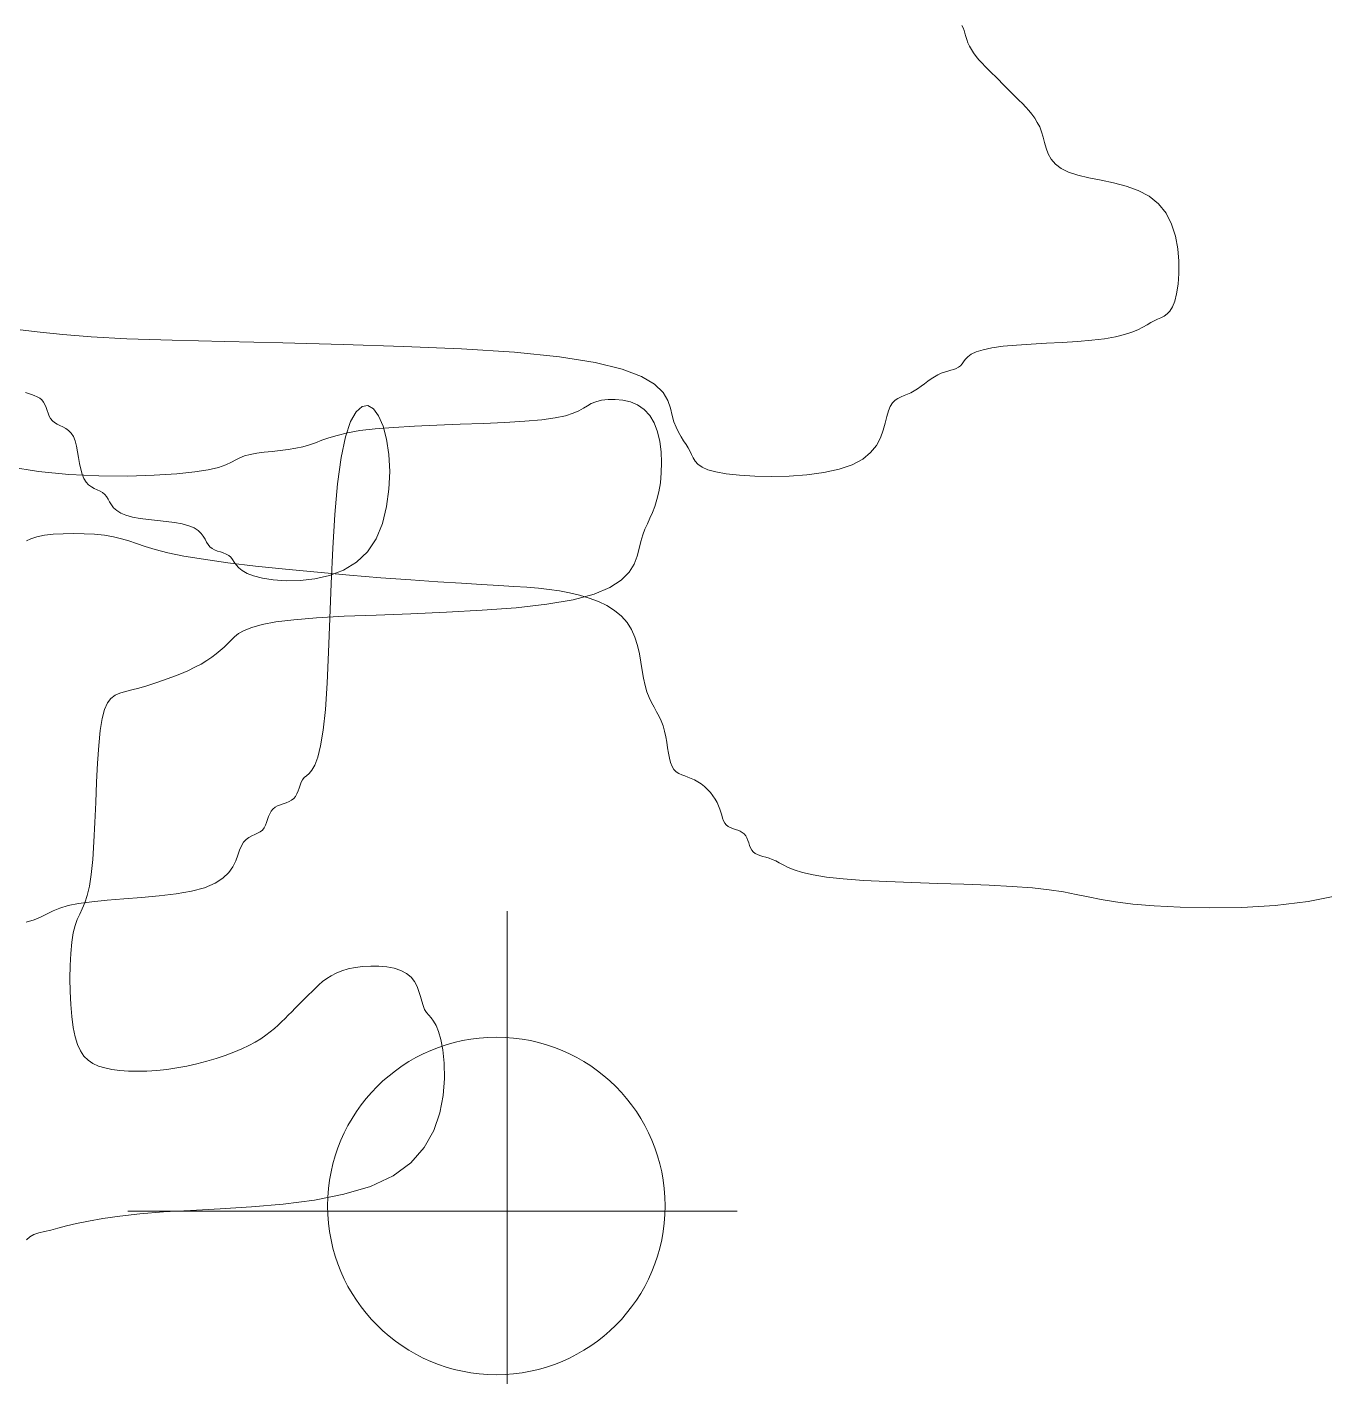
# Model space of a CAD drawing. Header units: millimetres. Extents: x 42 to 552, y 43 to 535.
# Drawn here: x 284.2137 to 284.2801, y 504.3434 to 504.4125 of the extents above; entities that cross this region are included whole.
import ezdxf

# ---------------------------------------------------------------- set-up
doc = ezdxf.new("R2010")
doc.units = ezdxf.units.MM
doc.header["$LTSCALE"] = 0.75
doc.header["$MEASUREMENT"] = 0
doc.layers.add('Gramado', color=9, linetype='Continuous', lineweight=0)

# ---------------------------------------------------------------- blocks, each defined once
blk = doc.blocks.new('arbusto7vista')
for p, q in [((-0.52304, 0.40329), (-0.52316, 0.40352)), ((-0.52294, 0.40303), (-0.52304, 0.40329)), ((-0.52285, 0.40274), (-0.52294, 0.40303)), ((-0.52276, 0.40242), (-0.52285, 0.40274)), ((-0.52266, 0.40209), (-0.52276, 0.40242)), ((-0.52254, 0.40175), (-0.52266, 0.40209)), ((-0.52239, 0.40141), (-0.52254, 0.40175)), ((-0.52219, 0.40106), (-0.52239, 0.40141)), ((-0.52196, 0.40072), (-0.52219, 0.40106)), ((-0.5217, 0.40037), (-0.52196, 0.40072)), ((-0.52141, 0.40002), (-0.5217, 0.40037)), ((-0.52109, 0.39968), (-0.52141, 0.40002)), ((-0.52076, 0.39933), (-0.52109, 0.39968)), ((-0.52042, 0.39899), (-0.52076, 0.39933)), ((-0.52008, 0.39864), (-0.52042, 0.39899)), ((-0.51973, 0.39829), (-0.52008, 0.39864)), ((-0.51939, 0.39795), (-0.51973, 0.39829)), ((-0.51904, 0.3976), (-0.51939, 0.39795)), ((-0.51869, 0.39726), (-0.51904, 0.3976)), ((-0.51835, 0.39691), (-0.51869, 0.39726)), ((-0.518, 0.39656), (-0.51835, 0.39691)), ((-0.51766, 0.39622), (-0.518, 0.39656)), ((-0.51731, 0.39587), (-0.51766, 0.39622)), ((-0.51696, 0.39552), (-0.51731, 0.39587)), ((-0.51662, 0.39517), (-0.51696, 0.39552)), ((-0.51629, 0.39481), (-0.51662, 0.39517)), ((-0.51598, 0.39443), (-0.51629, 0.39481)), ((-0.51569, 0.39403), (-0.51598, 0.39443)), ((-0.51543, 0.3936), (-0.51569, 0.39403)), ((-0.51519, 0.39314), (-0.51543, 0.3936)), ((-0.515, 0.39264), (-0.51519, 0.39314)), ((-0.51484, 0.3921), (-0.515, 0.39264)), ((-0.5147, 0.39154), (-0.51484, 0.3921)), ((-0.51453, 0.39096), (-0.5147, 0.39154)), ((-0.51431, 0.39039), (-0.51453, 0.39096)), ((-0.514, 0.38984), (-0.51431, 0.39039)), ((-0.51357, 0.38933), (-0.514, 0.38984)), ((-0.51299, 0.38888), (-0.51357, 0.38933)), ((-0.51223, 0.38849), (-0.51299, 0.38888)), ((-0.51127, 0.38818), (-0.51223, 0.38849)), ((-0.51014, 0.38792), (-0.51127, 0.38818)), ((-0.5089, 0.38767), (-0.51014, 0.38792)), ((-0.50761, 0.38739), (-0.5089, 0.38767)), ((-0.50632, 0.38705), (-0.50761, 0.38739)), ((-0.50509, 0.38661), (-0.50632, 0.38705)), ((-0.50396, 0.38602), (-0.50509, 0.38661)), ((-0.503, 0.38526), (-0.50396, 0.38602)), ((-0.50223, 0.3843), (-0.503, 0.38526)), ((-0.50167, 0.38317), (-0.50223, 0.3843)), ((-0.50128, 0.38193), (-0.50167, 0.38317)), ((-0.50103, 0.38065), (-0.50128, 0.38193)), ((-0.50092, 0.37936), (-0.50103, 0.38065)), ((-0.50092, 0.37812), (-0.50092, 0.37936)), ((-0.501, 0.377), (-0.50092, 0.37812)), ((-0.50115, 0.37603), (-0.501, 0.377)), ((-0.50157, 0.37469), (-0.50134, 0.37527)), ((-0.50134, 0.37527), (-0.50115, 0.37603)), ((-0.50346, 0.37326), (-0.50311, 0.37342)), ((-0.50311, 0.37342), (-0.50277, 0.37357)), ((-0.50277, 0.37357), (-0.50244, 0.37373)), ((-0.50244, 0.37373), (-0.50213, 0.37396)), ((-0.50213, 0.37396), (-0.50184, 0.37426)), ((-0.50184, 0.37426), (-0.50157, 0.37469)), ((-0.61969, 0.37234), (-0.61764, 0.37208)), ((-0.61764, 0.37208), (-0.61529, 0.37184)), ((-0.50651, 0.37184), (-0.50575, 0.37208)), ((-0.50575, 0.37208), (-0.50513, 0.37234)), ((-0.50513, 0.37234), (-0.50462, 0.3726)), ((-0.50462, 0.3726), (-0.50419, 0.37285)), ((-0.50419, 0.37285), (-0.50381, 0.37307)), ((-0.50381, 0.37307), (-0.50346, 0.37326)), ((-0.61529, 0.37184), (-0.61241, 0.37161)), ((-0.61241, 0.37161), (-0.60873, 0.37142)), ((-0.60873, 0.37142), (-0.6041, 0.37126)), ((-0.6041, 0.37126), (-0.59869, 0.37113)), ((-0.59869, 0.37113), (-0.59276, 0.371)), ((-0.59276, 0.371), (-0.58657, 0.37084)), ((-0.58657, 0.37084), (-0.58038, 0.37064)), ((-0.58038, 0.37064), (-0.57445, 0.37038)), ((-0.52008, 0.37049), (-0.51892, 0.37065)), ((-0.51892, 0.37065), (-0.51756, 0.37077)), ((-0.51756, 0.37077), (-0.51606, 0.37087)), ((-0.51606, 0.37087), (-0.51448, 0.37096)), ((-0.51448, 0.37096), (-0.51288, 0.37104)), ((-0.51288, 0.37104), (-0.51131, 0.37114)), ((-0.51131, 0.37114), (-0.50985, 0.37126)), ((-0.50985, 0.37126), (-0.50854, 0.37142)), ((-0.50854, 0.37142), (-0.50743, 0.37161)), ((-0.50743, 0.37161), (-0.50651, 0.37184)), ((-0.57445, 0.37038), (-0.56903, 0.37003)), ((-0.56903, 0.37003), (-0.5644, 0.36957)), ((-0.5644, 0.36957), (-0.56074, 0.36899)), ((-0.523, 0.36907), (-0.52282, 0.36931)), ((-0.52282, 0.36931), (-0.52256, 0.36957)), ((-0.52256, 0.36957), (-0.5222, 0.36983)), ((-0.5222, 0.36983), (-0.52169, 0.37008)), ((-0.52169, 0.37008), (-0.52099, 0.3703)), ((-0.52099, 0.3703), (-0.52008, 0.37049)), ((-0.56074, 0.36899), (-0.55799, 0.36831)), ((-0.55799, 0.36831), (-0.556, 0.36755)), ((-0.52562, 0.36773), (-0.52527, 0.36788)), ((-0.52527, 0.36788), (-0.52493, 0.368)), ((-0.52493, 0.368), (-0.52461, 0.3681)), ((-0.52461, 0.3681), (-0.52429, 0.36819)), ((-0.52429, 0.36819), (-0.524, 0.36828)), ((-0.524, 0.36828), (-0.52374, 0.36838)), ((-0.52374, 0.36838), (-0.52351, 0.3685)), ((-0.52351, 0.3685), (-0.52331, 0.36865)), ((-0.52331, 0.36865), (-0.52315, 0.36884)), ((-0.52315, 0.36884), (-0.523, 0.36907)), ((-0.556, 0.36755), (-0.55465, 0.36675)), ((-0.55465, 0.36675), (-0.55379, 0.36592)), ((-0.5277, 0.3663), (-0.52735, 0.36655)), ((-0.52735, 0.36655), (-0.527, 0.3668)), ((-0.527, 0.3668), (-0.52666, 0.36706)), ((-0.52666, 0.36706), (-0.52631, 0.36731)), ((-0.52631, 0.36731), (-0.52597, 0.36753)), ((-0.52597, 0.36753), (-0.52562, 0.36773)), ((-0.55379, 0.36592), (-0.5533, 0.3651)), ((-0.5533, 0.3651), (-0.55303, 0.3643)), ((-0.53027, 0.36484), (-0.53001, 0.36511)), ((-0.53001, 0.36511), (-0.52972, 0.3653)), ((-0.52972, 0.3653), (-0.5294, 0.36546)), ((-0.5294, 0.36546), (-0.52908, 0.36559)), ((-0.52908, 0.36559), (-0.52874, 0.36573)), ((-0.52874, 0.36573), (-0.52839, 0.36588)), ((-0.52839, 0.36588), (-0.52804, 0.36607)), ((-0.52804, 0.36607), (-0.5277, 0.3663)), ((-0.11643, 0.36511), (-0.11701, 0.36496)), ((-0.11575, 0.3652), (-0.11643, 0.36511)), ((-0.11501, 0.36521), (-0.11575, 0.3652)), ((-0.11424, 0.36513), (-0.11501, 0.36521)), ((-0.11346, 0.36494), (-0.11424, 0.36513)), ((-0.55303, 0.3643), (-0.55286, 0.36357)), ((-0.53086, 0.36346), (-0.5307, 0.36404)), ((-0.5307, 0.36404), (-0.5305, 0.36449)), ((-0.5305, 0.36449), (-0.53027, 0.36484)), ((-0.11933, 0.36378), (-0.12012, 0.36353)), ((-0.11874, 0.36404), (-0.11933, 0.36378)), ((-0.11827, 0.36429), (-0.11874, 0.36404)), ((-0.11787, 0.36454), (-0.11827, 0.36429)), ((-0.11747, 0.36477), (-0.11787, 0.36454)), ((-0.11701, 0.36496), (-0.11747, 0.36477)), ((-0.11272, 0.36463), (-0.11346, 0.36494)), ((-0.11205, 0.36418), (-0.11272, 0.36463)), ((-0.11147, 0.36357), (-0.11205, 0.36418)), ((-0.55286, 0.36357), (-0.55267, 0.36292)), ((-0.55267, 0.36292), (-0.55244, 0.36235)), ((-0.55244, 0.36235), (-0.5522, 0.36184)), ((-0.53122, 0.36204), (-0.53102, 0.36278)), ((-0.53102, 0.36278), (-0.53086, 0.36346)), ((-0.13774, 0.36234), (-0.13963, 0.36219)), ((-0.1356, 0.36246), (-0.13774, 0.36234)), ((-0.13329, 0.36256), (-0.1356, 0.36246)), ((-0.13092, 0.36265), (-0.13329, 0.36256)), ((-0.12856, 0.36274), (-0.13092, 0.36265)), ((-0.12632, 0.36284), (-0.12856, 0.36274)), ((-0.12428, 0.36296), (-0.12632, 0.36284)), ((-0.12255, 0.36311), (-0.12428, 0.36296)), ((-0.12117, 0.36331), (-0.12255, 0.36311)), ((-0.12012, 0.36353), (-0.12117, 0.36331)), ((-0.11101, 0.3628), (-0.11147, 0.36357)), ((-0.11067, 0.36189), (-0.11101, 0.3628)), ((-0.5522, 0.36184), (-0.55194, 0.36138)), ((-0.55194, 0.36138), (-0.55168, 0.36097)), ((-0.55168, 0.36097), (-0.55143, 0.36059)), ((-0.53193, 0.36049), (-0.53151, 0.36127)), ((-0.53151, 0.36127), (-0.53122, 0.36204)), ((-0.14509, 0.36101), (-0.14573, 0.36076)), ((-0.14436, 0.36127), (-0.14509, 0.36101)), ((-0.14351, 0.36152), (-0.14436, 0.36127)), ((-0.14247, 0.36177), (-0.14351, 0.36152)), ((-0.1412, 0.362), (-0.14247, 0.36177)), ((-0.13963, 0.36219), (-0.1412, 0.362)), ((-0.11044, 0.36089), (-0.11067, 0.36189)), ((-0.55143, 0.36059), (-0.55121, 0.36023)), ((-0.55121, 0.36023), (-0.55101, 0.35988)), ((-0.55101, 0.35988), (-0.55086, 0.35954)), ((-0.53332, 0.35908), (-0.53252, 0.35975)), ((-0.53252, 0.35975), (-0.53193, 0.36049)), ((-0.15244, 0.35957), (-0.15302, 0.35942)), ((-0.15176, 0.3597), (-0.15244, 0.35957)), ((-0.151, 0.35979), (-0.15176, 0.3597)), ((-0.15019, 0.35988), (-0.151, 0.35979)), ((-0.14936, 0.35997), (-0.15019, 0.35988)), ((-0.14854, 0.36007), (-0.14936, 0.35997)), ((-0.14775, 0.36019), (-0.14854, 0.36007)), ((-0.14702, 0.36034), (-0.14775, 0.36019)), ((-0.14636, 0.36054), (-0.14702, 0.36034)), ((-0.14573, 0.36076), (-0.14636, 0.36054)), ((-0.11031, 0.35983), (-0.11044, 0.36089)), ((-0.11027, 0.35874), (-0.11031, 0.35983)), ((-0.55086, 0.35954), (-0.5507, 0.3592)), ((-0.5507, 0.3592), (-0.55049, 0.35887)), ((-0.55049, 0.35887), (-0.55021, 0.35856)), ((-0.55021, 0.35856), (-0.54979, 0.35827)), ((-0.54979, 0.35827), (-0.5492, 0.358)), ((-0.53574, 0.35804), (-0.53439, 0.3585)), ((-0.53439, 0.3585), (-0.53332, 0.35908)), ((-0.17412, 0.35781), (-0.17709, 0.35829)), ((-0.15568, 0.35824), (-0.15672, 0.35799)), ((-0.15492, 0.3585), (-0.15568, 0.35824)), ((-0.15436, 0.35876), (-0.15492, 0.3585)), ((-0.15391, 0.359), (-0.15436, 0.35876)), ((-0.15349, 0.35923), (-0.15391, 0.359)), ((-0.15302, 0.35942), (-0.15349, 0.35923)), ((-0.1103, 0.35767), (-0.11027, 0.35874)), ((-0.5492, 0.358), (-0.54839, 0.35777)), ((-0.54839, 0.35777), (-0.54732, 0.35758)), ((-0.54732, 0.35758), (-0.54597, 0.35743)), ((-0.54597, 0.35743), (-0.54439, 0.35733)), ((-0.54439, 0.35733), (-0.54266, 0.3573)), ((-0.54266, 0.3573), (-0.54086, 0.35735)), ((-0.54086, 0.35735), (-0.53905, 0.35748)), ((-0.53905, 0.35748), (-0.53732, 0.35771)), ((-0.53732, 0.35771), (-0.53574, 0.35804)), ((-0.17103, 0.35752), (-0.17412, 0.35781)), ((-0.16793, 0.35737), (-0.17103, 0.35752)), ((-0.16497, 0.35735), (-0.16793, 0.35737)), ((-0.16226, 0.35743), (-0.16497, 0.35735)), ((-0.15995, 0.35758), (-0.16226, 0.35743)), ((-0.15811, 0.35777), (-0.15995, 0.35758)), ((-0.15672, 0.35799), (-0.15811, 0.35777)), ((-0.11039, 0.35665), (-0.1103, 0.35767)), ((-0.11074, 0.35493), (-0.11054, 0.35573)), ((-0.11054, 0.35573), (-0.11039, 0.35665)), ((-0.11121, 0.3536), (-0.11096, 0.35422)), ((-0.11096, 0.35422), (-0.11074, 0.35493)), ((-0.11172, 0.35246), (-0.11147, 0.35302)), ((-0.11147, 0.35302), (-0.11121, 0.3536)), ((-0.61719, 0.35127), (-0.61796, 0.35112)), ((-0.61628, 0.35138), (-0.61719, 0.35127)), ((-0.61528, 0.35144), (-0.61628, 0.35138)), ((-0.61421, 0.35146), (-0.61528, 0.35144)), ((-0.61312, 0.35144), (-0.61421, 0.35146)), ((-0.61205, 0.35138), (-0.61312, 0.35144)), ((-0.61104, 0.35127), (-0.61205, 0.35138)), ((-0.61011, 0.35112), (-0.61104, 0.35127)), ((-0.11239, 0.35065), (-0.1122, 0.35131)), ((-0.1122, 0.35131), (-0.11197, 0.3519)), ((-0.11197, 0.3519), (-0.11172, 0.35246)), ((-0.61857, 0.35092), (-0.61904, 0.35069)), ((-0.61796, 0.35112), (-0.61857, 0.35092)), ((-0.6093, 0.35092), (-0.61011, 0.35112)), ((-0.60854, 0.35069), (-0.6093, 0.35092)), ((-0.60776, 0.35043), (-0.60854, 0.35069)), ((-0.60688, 0.35014), (-0.60776, 0.35043)), ((-0.60583, 0.34982), (-0.60688, 0.35014)), ((-0.11276, 0.34913), (-0.11255, 0.34992)), ((-0.11255, 0.34992), (-0.11239, 0.35065)), ((-0.60453, 0.34949), (-0.60583, 0.34982)), ((-0.6029, 0.34915), (-0.60453, 0.34949)), ((-0.60088, 0.34881), (-0.6029, 0.34915)), ((-0.59841, 0.34846), (-0.60088, 0.34881)), ((-0.11308, 0.34831), (-0.11276, 0.34913)), ((-0.59557, 0.34812), (-0.59841, 0.34846)), ((-0.59247, 0.3478), (-0.59557, 0.34812)), ((-0.58922, 0.34748), (-0.59247, 0.3478)), ((-0.58593, 0.34719), (-0.58922, 0.34748)), ((-0.5827, 0.34693), (-0.58593, 0.34719)), ((-0.1144, 0.34668), (-0.1136, 0.34748)), ((-0.1136, 0.34748), (-0.11308, 0.34831)), ((-0.57964, 0.3467), (-0.5827, 0.34693)), ((-0.57687, 0.3465), (-0.57964, 0.3467)), ((-0.57446, 0.34635), (-0.57687, 0.3465)), ((-0.57239, 0.34623), (-0.57446, 0.34635)), ((-0.57061, 0.34613), (-0.57239, 0.34623)), ((-0.56908, 0.34604), (-0.57061, 0.34613)), ((-0.56774, 0.34595), (-0.56908, 0.34604)), ((-0.56655, 0.34585), (-0.56774, 0.34595)), ((-0.56545, 0.34573), (-0.56655, 0.34585)), ((-0.5644, 0.34558), (-0.56545, 0.34573)), ((-0.11718, 0.34524), (-0.11557, 0.34592)), ((-0.11557, 0.34592), (-0.1144, 0.34668)), ((-0.56337, 0.34538), (-0.5644, 0.34558)), ((-0.56235, 0.34514), (-0.56337, 0.34538)), ((-0.56136, 0.34484), (-0.56235, 0.34514)), ((-0.56042, 0.34448), (-0.56136, 0.34484)), ((-0.55955, 0.34406), (-0.56042, 0.34448)), ((-0.12202, 0.3442), (-0.11932, 0.34466)), ((-0.11932, 0.34466), (-0.11718, 0.34524)), ((-0.55875, 0.34357), (-0.55955, 0.34406)), ((-0.55806, 0.343), (-0.55875, 0.34357)), ((-0.55748, 0.34235), (-0.55806, 0.343)), ((-0.14563, 0.34281), (-0.14278, 0.34297)), ((-0.14278, 0.34297), (-0.13951, 0.3431)), ((-0.13951, 0.3431), (-0.13597, 0.34323)), ((-0.13597, 0.34323), (-0.1323, 0.34339)), ((-0.1323, 0.34339), (-0.12866, 0.34359)), ((-0.12866, 0.34359), (-0.12518, 0.34385)), ((-0.12518, 0.34385), (-0.12202, 0.3442)), ((-0.55702, 0.34162), (-0.55748, 0.34235)), ((-0.55667, 0.34082), (-0.55702, 0.34162)), ((-0.15305, 0.34152), (-0.15227, 0.34183)), ((-0.15227, 0.34183), (-0.15121, 0.34212)), ((-0.15121, 0.34212), (-0.1498, 0.34239)), ((-0.1498, 0.34239), (-0.14796, 0.34262)), ((-0.14796, 0.34262), (-0.14563, 0.34281)), ((-0.55641, 0.33998), (-0.55667, 0.34082)), ((-0.15475, 0.34016), (-0.15441, 0.3405)), ((-0.15441, 0.3405), (-0.15405, 0.34085)), ((-0.15405, 0.34085), (-0.15362, 0.34119)), ((-0.15362, 0.34119), (-0.15305, 0.34152)), ((-0.55621, 0.33912), (-0.55641, 0.33998)), ((-0.55605, 0.33826), (-0.55621, 0.33912)), ((-0.15636, 0.33877), (-0.15591, 0.33912)), ((-0.15591, 0.33912), (-0.15549, 0.33947)), ((-0.15549, 0.33947), (-0.15511, 0.33981)), ((-0.15511, 0.33981), (-0.15475, 0.34016)), ((-0.55592, 0.33742), (-0.55605, 0.33826)), ((-0.15883, 0.33739), (-0.1581, 0.33774)), ((-0.1581, 0.33774), (-0.15745, 0.33808)), ((-0.15745, 0.33808), (-0.15687, 0.33843)), ((-0.15687, 0.33843), (-0.15636, 0.33877)), ((-0.55579, 0.33662), (-0.55592, 0.33742)), ((-0.55563, 0.33589), (-0.55579, 0.33662)), ((-0.16303, 0.33585), (-0.16219, 0.33612)), ((-0.16219, 0.33612), (-0.16133, 0.33641)), ((-0.16133, 0.33641), (-0.16047, 0.33672)), ((-0.16047, 0.33672), (-0.15963, 0.33705)), ((-0.15963, 0.33705), (-0.15883, 0.33739)), ((-0.55544, 0.33524), (-0.55563, 0.33589)), ((-0.55521, 0.33466), (-0.55544, 0.33524)), ((-0.55497, 0.33413), (-0.55521, 0.33466)), ((-0.1667, 0.33456), (-0.16628, 0.33489)), ((-0.16628, 0.33489), (-0.16578, 0.3351)), ((-0.16578, 0.3351), (-0.16521, 0.33527)), ((-0.16521, 0.33527), (-0.16456, 0.33543)), ((-0.16456, 0.33543), (-0.16383, 0.33562)), ((-0.16383, 0.33562), (-0.16303, 0.33585)), ((-0.55471, 0.33364), (-0.55497, 0.33413)), ((-0.55445, 0.33317), (-0.55471, 0.33364)), ((-0.1676, 0.3325), (-0.16735, 0.33342)), ((-0.16735, 0.33342), (-0.16706, 0.33409)), ((-0.16706, 0.33409), (-0.1667, 0.33456)), ((-0.5542, 0.33271), (-0.55445, 0.33317)), ((-0.55398, 0.33224), (-0.5542, 0.33271)), ((-0.55378, 0.33174), (-0.55398, 0.33224)), ((-0.16779, 0.33128), (-0.1676, 0.3325)), ((-0.55363, 0.3312), (-0.55378, 0.33174)), ((-0.55351, 0.33063), (-0.55363, 0.3312)), ((-0.55341, 0.33006), (-0.55351, 0.33063)), ((-0.16795, 0.32973), (-0.16779, 0.33128)), ((-0.55332, 0.32949), (-0.55341, 0.33006)), ((-0.55323, 0.32894), (-0.55332, 0.32949)), ((-0.16807, 0.32793), (-0.16795, 0.32973)), ((-0.55313, 0.32843), (-0.55323, 0.32894)), ((-0.55301, 0.32797), (-0.55313, 0.32843)), ((-0.55286, 0.32759), (-0.55301, 0.32797)), ((-0.16817, 0.32596), (-0.16807, 0.32793)), ((-0.55267, 0.32728), (-0.55286, 0.32759)), ((-0.55244, 0.32704), (-0.55267, 0.32728)), ((-0.55217, 0.32686), (-0.55244, 0.32704)), ((-0.55188, 0.32672), (-0.55217, 0.32686)), ((-0.55157, 0.3266), (-0.55188, 0.32672)), ((-0.55124, 0.32648), (-0.55157, 0.3266)), ((-0.5509, 0.32636), (-0.55124, 0.32648)), ((-0.55055, 0.3262), (-0.5509, 0.32636)), ((-0.55021, 0.32601), (-0.55055, 0.3262)), ((-0.54987, 0.32578), (-0.55021, 0.32601)), ((-0.54954, 0.32551), (-0.54987, 0.32578)), ((-0.54922, 0.32522), (-0.54954, 0.32551)), ((-0.54893, 0.32491), (-0.54922, 0.32522)), ((-0.16826, 0.32389), (-0.16817, 0.32596)), ((-0.54867, 0.32458), (-0.54893, 0.32491)), ((-0.54844, 0.32424), (-0.54867, 0.32458)), ((-0.54824, 0.32389), (-0.54844, 0.32424)), ((-0.54809, 0.32355), (-0.54824, 0.32389)), ((-0.16834, 0.32183), (-0.16826, 0.32389)), ((-0.54797, 0.32321), (-0.54809, 0.32355)), ((-0.54787, 0.32288), (-0.54797, 0.32321)), ((-0.54778, 0.32257), (-0.54787, 0.32288)), ((-0.54769, 0.32228), (-0.54778, 0.32257)), ((-0.54759, 0.32201), (-0.54769, 0.32228)), ((-0.54747, 0.32178), (-0.54759, 0.32201)), ((-0.54732, 0.32159), (-0.54747, 0.32178)), ((-0.54713, 0.32143), (-0.54732, 0.32159)), ((-0.5469, 0.32131), (-0.54713, 0.32143)), ((-0.54665, 0.32121), (-0.5469, 0.32131)), ((-0.5464, 0.32113), (-0.54665, 0.32121)), ((-0.54614, 0.32104), (-0.5464, 0.32113)), ((-0.54589, 0.32094), (-0.54614, 0.32104)), ((-0.54567, 0.32082), (-0.54589, 0.32094)), ((-0.16844, 0.31986), (-0.16834, 0.32183)), ((-0.54547, 0.32066), (-0.54567, 0.32082)), ((-0.54532, 0.32047), (-0.54547, 0.32066)), ((-0.5452, 0.32025), (-0.54532, 0.32047)), ((-0.5451, 0.32), (-0.5452, 0.32025)), ((-0.54501, 0.31974), (-0.5451, 0.32)), ((-0.54492, 0.31948), (-0.54501, 0.31974)), ((-0.54482, 0.31924), (-0.54492, 0.31948)), ((-0.16856, 0.31805), (-0.16844, 0.31986)), ((-0.5447, 0.31901), (-0.54482, 0.31924)), ((-0.54455, 0.31882), (-0.5447, 0.31901)), ((-0.54436, 0.31867), (-0.54455, 0.31882)), ((-0.54412, 0.31854), (-0.54436, 0.31867)), ((-0.54386, 0.31845), (-0.54412, 0.31854)), ((-0.54357, 0.31836), (-0.54386, 0.31845)), ((-0.54326, 0.31827), (-0.54357, 0.31836)), ((-0.54293, 0.31817), (-0.54326, 0.31827)), ((-0.54259, 0.31805), (-0.54293, 0.31817)), ((-0.54224, 0.3179), (-0.54259, 0.31805)), ((-0.54189, 0.3177), (-0.54224, 0.3179)), ((-0.54148, 0.31748), (-0.54189, 0.3177)), ((-0.54098, 0.31723), (-0.54148, 0.31748)), ((-0.54034, 0.31697), (-0.54098, 0.31723)), ((-0.5395, 0.31672), (-0.54034, 0.31697)), ((-0.53841, 0.31647), (-0.5395, 0.31672)), ((-0.16872, 0.31651), (-0.16856, 0.31805)), ((-0.53703, 0.31624), (-0.53841, 0.31647)), ((-0.53532, 0.31605), (-0.53703, 0.31624)), ((-0.53323, 0.3159), (-0.53532, 0.31605)), ((-0.53086, 0.31578), (-0.53323, 0.3159)), ((-0.52829, 0.31568), (-0.53086, 0.31578)), ((-0.52562, 0.31559), (-0.52829, 0.31568)), ((-0.52295, 0.3155), (-0.52562, 0.31559)), ((-0.52038, 0.3154), (-0.52295, 0.3155)), ((-0.51801, 0.31528), (-0.52038, 0.3154)), ((-0.16891, 0.31529), (-0.16872, 0.31651)), ((-0.51592, 0.31513), (-0.51801, 0.31528)), ((-0.5142, 0.31493), (-0.51592, 0.31513)), ((-0.51274, 0.31471), (-0.5142, 0.31493)), ((-0.51145, 0.31446), (-0.51274, 0.31471)), ((-0.51021, 0.3142), (-0.51145, 0.31446)), ((-0.5089, 0.31395), (-0.51021, 0.3142)), ((-0.50742, 0.3137), (-0.5089, 0.31395)), ((-0.48443, 0.31438), (-0.48766, 0.31375)), ((-0.16938, 0.3136), (-0.16914, 0.31434)), ((-0.16914, 0.31434), (-0.16891, 0.31529)), ((-0.56978, 0.25088), (-0.56978, 0.31276)), ((-0.50564, 0.31347), (-0.50742, 0.3137)), ((-0.50346, 0.31328), (-0.50564, 0.31347)), ((-0.5008, 0.31314), (-0.50346, 0.31328)), ((-0.49775, 0.31307), (-0.5008, 0.31314)), ((-0.49446, 0.31313), (-0.49775, 0.31307)), ((-0.49105, 0.31334), (-0.49446, 0.31313)), ((-0.48766, 0.31375), (-0.49105, 0.31334)), ((-0.1699, 0.31245), (-0.16964, 0.31299)), ((-0.16964, 0.31299), (-0.16938, 0.3136)), ((-0.17056, 0.31051), (-0.17037, 0.31128)), ((-0.17037, 0.31128), (-0.17015, 0.3119)), ((-0.17015, 0.3119), (-0.1699, 0.31245)), ((-0.17072, 0.30955), (-0.17056, 0.31051)), ((-0.17089, 0.30716), (-0.17082, 0.30842)), ((-0.17082, 0.30842), (-0.17072, 0.30955)), ((-0.17091, 0.30584), (-0.17089, 0.30716)), ((-0.14088, 0.30707), (-0.14167, 0.30697)), ((-0.14006, 0.30712), (-0.14088, 0.30707)), ((-0.13923, 0.30711), (-0.14006, 0.30712)), ((-0.13842, 0.30703), (-0.13923, 0.30711)), ((-0.13766, 0.30689), (-0.13842, 0.30703)), ((-0.17089, 0.3045), (-0.17091, 0.30584)), ((-0.14459, 0.30584), (-0.14501, 0.30553)), ((-0.14414, 0.30613), (-0.14459, 0.30584)), ((-0.14363, 0.3064), (-0.14414, 0.30613)), ((-0.14305, 0.30663), (-0.14363, 0.3064)), ((-0.1424, 0.30682), (-0.14305, 0.30663)), ((-0.14167, 0.30697), (-0.1424, 0.30682)), ((-0.13698, 0.30666), (-0.13766, 0.30689)), ((-0.1364, 0.30636), (-0.13698, 0.30666)), ((-0.13594, 0.30598), (-0.1364, 0.30636)), ((-0.13559, 0.30552), (-0.13594, 0.30598)), ((-0.17082, 0.30318), (-0.17089, 0.3045)), ((-0.14609, 0.30452), (-0.14644, 0.30417)), ((-0.14575, 0.30486), (-0.14609, 0.30452)), ((-0.14539, 0.3052), (-0.14575, 0.30486)), ((-0.14501, 0.30553), (-0.14539, 0.3052)), ((-0.13533, 0.30503), (-0.13559, 0.30552)), ((-0.13513, 0.30452), (-0.13533, 0.30503)), ((-0.13497, 0.304), (-0.13513, 0.30452)), ((-0.17072, 0.30194), (-0.17082, 0.30318)), ((-0.14748, 0.30313), (-0.14783, 0.30279)), ((-0.14713, 0.30348), (-0.14748, 0.30313)), ((-0.14679, 0.30382), (-0.14713, 0.30348)), ((-0.14644, 0.30417), (-0.14679, 0.30382)), ((-0.13484, 0.30351), (-0.13497, 0.304)), ((-0.13471, 0.30306), (-0.13484, 0.30351)), ((-0.13455, 0.30267), (-0.13471, 0.30306)), ((-0.17056, 0.30082), (-0.17072, 0.30194)), ((-0.14886, 0.30175), (-0.14921, 0.3014)), ((-0.14852, 0.30209), (-0.14886, 0.30175)), ((-0.14817, 0.30244), (-0.14852, 0.30209)), ((-0.14783, 0.30279), (-0.14817, 0.30244)), ((-0.13436, 0.30236), (-0.13455, 0.30267)), ((-0.13413, 0.30209), (-0.13436, 0.30236)), ((-0.13389, 0.3018), (-0.13413, 0.30209)), ((-0.13363, 0.30146), (-0.13389, 0.3018)), ((-0.17037, 0.29987), (-0.17056, 0.30082)), ((-0.15037, 0.30036), (-0.15082, 0.30002)), ((-0.14995, 0.30071), (-0.15037, 0.30036)), ((-0.14957, 0.30105), (-0.14995, 0.30071)), ((-0.14921, 0.3014), (-0.14957, 0.30105)), ((-0.13337, 0.30101), (-0.13363, 0.30146)), ((-0.13312, 0.3004), (-0.13337, 0.30101)), ((-0.1329, 0.29959), (-0.13312, 0.3004)), ((-0.17012, 0.29907), (-0.17037, 0.29987)), ((-0.16983, 0.29842), (-0.17012, 0.29907)), ((-0.15256, 0.29898), (-0.15329, 0.29863)), ((-0.15191, 0.29932), (-0.15256, 0.29898)), ((-0.15133, 0.29967), (-0.15191, 0.29932)), ((-0.15082, 0.30002), (-0.15133, 0.29967)), ((-0.1327, 0.29852), (-0.1329, 0.29959)), ((-0.16947, 0.29788), (-0.16983, 0.29842)), ((-0.16905, 0.29746), (-0.16947, 0.29788)), ((-0.16855, 0.29713), (-0.16905, 0.29746)), ((-0.15688, 0.29736), (-0.15788, 0.2971)), ((-0.15591, 0.29765), (-0.15688, 0.29736)), ((-0.15498, 0.29796), (-0.15591, 0.29765)), ((-0.1541, 0.29829), (-0.15498, 0.29796)), ((-0.15329, 0.29863), (-0.1541, 0.29829)), ((-0.13256, 0.29717), (-0.1327, 0.29852)), ((-0.16798, 0.29687), (-0.16855, 0.29713)), ((-0.16733, 0.29667), (-0.16798, 0.29687)), ((-0.1666, 0.29652), (-0.16733, 0.29667)), ((-0.16579, 0.29641), (-0.1666, 0.29652)), ((-0.16491, 0.29635), (-0.16579, 0.29641)), ((-0.16399, 0.29633), (-0.16491, 0.29635)), ((-0.16301, 0.29635), (-0.16399, 0.29633)), ((-0.16201, 0.29641), (-0.16301, 0.29635)), ((-0.16098, 0.29652), (-0.16201, 0.29641)), ((-0.15995, 0.29667), (-0.16098, 0.29652)), ((-0.15891, 0.29687), (-0.15995, 0.29667)), ((-0.15788, 0.2971), (-0.15891, 0.29687)), ((-0.13252, 0.29559), (-0.13256, 0.29717)), ((-0.13265, 0.29386), (-0.13252, 0.29559)), ((-0.13299, 0.29206), (-0.13265, 0.29386)), ((-0.13362, 0.29025), (-0.13299, 0.29206)), ((-0.13459, 0.28853), (-0.13362, 0.29025)), ((-0.13596, 0.28695), (-0.13459, 0.28853)), ((-0.13778, 0.2856), (-0.13596, 0.28695)), ((-0.1401, 0.28453), (-0.13778, 0.2856)), ((-0.14584, 0.28313), (-0.14283, 0.28372)), ((-0.14283, 0.28372), (-0.1401, 0.28453)), ((-0.15856, 0.28207), (-0.15551, 0.28222)), ((-0.15551, 0.28222), (-0.1523, 0.28243)), ((-0.1523, 0.28243), (-0.14904, 0.28271)), ((-0.14904, 0.28271), (-0.14584, 0.28313)), ((-0.5462, 0.28199), (-0.60864, 0.28199)), ((-0.17126, 0.28048), (-0.17024, 0.28073)), ((-0.17024, 0.28073), (-0.16901, 0.28098)), ((-0.16901, 0.28098), (-0.16754, 0.28124)), ((-0.16754, 0.28124), (-0.1658, 0.28149)), ((-0.1658, 0.28149), (-0.16374, 0.28171)), ((-0.16374, 0.28171), (-0.16133, 0.28191)), ((-0.16133, 0.28191), (-0.15856, 0.28207)), ((-0.17537, 0.27906), (-0.17501, 0.27937)), ((-0.17501, 0.27937), (-0.17459, 0.27959)), ((-0.17459, 0.27959), (-0.17409, 0.27976)), ((-0.17409, 0.27976), (-0.17352, 0.2799)), ((-0.17352, 0.2799), (-0.17287, 0.28006)), ((-0.17287, 0.28006), (-0.17213, 0.28025)), ((-0.17213, 0.28025), (-0.17126, 0.28048))]:
    blk.add_line(p, q)
blk.add_circle((-0.57087, 0.28253), 0.0173)
blk = doc.blocks.new('arbusto8vista')
for p, q in [((-0.4851, -0.06461), (-0.48482, -0.06473)), ((-0.48482, -0.06473), (-0.48451, -0.06483)), ((-0.48451, -0.06483), (-0.48421, -0.06493)), ((-0.48421, -0.06493), (-0.48393, -0.06505)), ((-0.48393, -0.06505), (-0.48366, -0.06519)), ((-0.48366, -0.06519), (-0.48344, -0.06537)), ((-0.48344, -0.06537), (-0.48326, -0.06559)), ((-0.48326, -0.06559), (-0.48312, -0.06585)), ((-0.48312, -0.06585), (-0.483, -0.06614)), ((-0.483, -0.06614), (-0.4829, -0.06644)), ((-0.45062, -0.06604), (-0.45122, -0.06658)), ((-0.45002, -0.06596), (-0.45062, -0.06604)), ((-0.44944, -0.06629), (-0.45002, -0.06596)), ((-0.44892, -0.067), (-0.44944, -0.06629)), ((-0.4829, -0.06644), (-0.4828, -0.06674)), ((-0.4828, -0.06674), (-0.48268, -0.06703)), ((-0.48268, -0.06703), (-0.48254, -0.06729)), ((-0.48254, -0.06729), (-0.48236, -0.06752)), ((-0.48236, -0.06752), (-0.48214, -0.0677)), ((-0.48214, -0.0677), (-0.48187, -0.06785)), ((-0.45179, -0.0676), (-0.45232, -0.06916)), ((-0.45122, -0.06658), (-0.45179, -0.0676)), ((-0.44847, -0.06806), (-0.44892, -0.067)), ((-0.48187, -0.06785), (-0.48159, -0.06798)), ((-0.48159, -0.06798), (-0.48129, -0.06812)), ((-0.48129, -0.06812), (-0.48099, -0.06829)), ((-0.48099, -0.06829), (-0.4807, -0.0685)), ((-0.4807, -0.0685), (-0.48044, -0.06878)), ((-0.48044, -0.06878), (-0.48021, -0.06913)), ((-0.48021, -0.06913), (-0.48003, -0.06958)), ((-0.44812, -0.0694), (-0.44847, -0.06806)), ((-0.48003, -0.06958), (-0.47989, -0.07011)), ((-0.47989, -0.07011), (-0.47978, -0.07068)), ((-0.45232, -0.06916), (-0.45277, -0.07128)), ((-0.44789, -0.07098), (-0.44812, -0.0694)), ((-0.47978, -0.07068), (-0.47967, -0.07128)), ((-0.47967, -0.07128), (-0.47957, -0.07188)), ((-0.47957, -0.07188), (-0.47945, -0.07246)), ((-0.45277, -0.07128), (-0.45313, -0.07398)), ((-0.44779, -0.07271), (-0.44789, -0.07098)), ((-0.47945, -0.07246), (-0.47931, -0.07298)), ((-0.47931, -0.07298), (-0.47913, -0.07343)), ((-0.44786, -0.07451), (-0.44779, -0.07271)), ((-0.47913, -0.07343), (-0.47891, -0.07379)), ((-0.47891, -0.07379), (-0.47865, -0.07406)), ((-0.47865, -0.07406), (-0.47836, -0.07427)), ((-0.47836, -0.07427), (-0.47806, -0.07444)), ((-0.47806, -0.07444), (-0.47776, -0.07458)), ((-0.47776, -0.07458), (-0.47747, -0.07472)), ((-0.45313, -0.07398), (-0.4534, -0.07713)), ((-0.4481, -0.07631), (-0.44786, -0.07451)), ((-0.47747, -0.07472), (-0.47721, -0.07487)), ((-0.47721, -0.07487), (-0.47698, -0.07505)), ((-0.47698, -0.07505), (-0.4768, -0.07527)), ((-0.4768, -0.07527), (-0.47665, -0.07553)), ((-0.47665, -0.07553), (-0.47649, -0.07582)), ((-0.47649, -0.07582), (-0.47631, -0.07612)), ((-0.47631, -0.07612), (-0.47608, -0.07642)), ((-0.47608, -0.07642), (-0.47577, -0.07671)), ((-0.47577, -0.07671), (-0.47536, -0.07697)), ((-0.47536, -0.07697), (-0.47483, -0.0772)), ((-0.47483, -0.0772), (-0.47416, -0.07738)), ((-0.47416, -0.07738), (-0.47337, -0.07752)), ((-0.4534, -0.07713), (-0.45361, -0.08058)), ((-0.44854, -0.07804), (-0.4481, -0.07631)), ((-0.47337, -0.07752), (-0.4725, -0.07763)), ((-0.4725, -0.07763), (-0.4716, -0.07773)), ((-0.4716, -0.07773), (-0.4707, -0.07784)), ((-0.4707, -0.07784), (-0.46984, -0.07795)), ((-0.46984, -0.07795), (-0.46905, -0.07809)), ((-0.46905, -0.07809), (-0.46837, -0.07827)), ((-0.46837, -0.07827), (-0.46784, -0.0785)), ((-0.46784, -0.0785), (-0.46743, -0.07876)), ((-0.46743, -0.07876), (-0.46712, -0.07905)), ((-0.44919, -0.07961), (-0.44854, -0.07804)), ((-0.46712, -0.07905), (-0.46689, -0.07935)), ((-0.46689, -0.07935), (-0.46671, -0.07965)), ((-0.46671, -0.07965), (-0.46656, -0.07994)), ((-0.46656, -0.07994), (-0.4664, -0.0802)), ((-0.4664, -0.0802), (-0.46622, -0.08042)), ((-0.45008, -0.08096), (-0.44919, -0.07961)), ((-0.46622, -0.08042), (-0.466, -0.0806)), ((-0.466, -0.0806), (-0.46573, -0.08074)), ((-0.46573, -0.08074), (-0.46545, -0.08086)), ((-0.46545, -0.08086), (-0.46514, -0.08096)), ((-0.46514, -0.08096), (-0.46484, -0.08106)), ((-0.46484, -0.08106), (-0.46456, -0.08118)), ((-0.46456, -0.08118), (-0.46429, -0.08132)), ((-0.46429, -0.08132), (-0.46407, -0.0815)), ((-0.46407, -0.0815), (-0.46389, -0.08172)), ((-0.45361, -0.08058), (-0.45378, -0.08419)), ((-0.4512, -0.08202), (-0.45008, -0.08096)), ((-0.46389, -0.08172), (-0.46372, -0.08199)), ((-0.46372, -0.08199), (-0.46352, -0.08227)), ((-0.46352, -0.08227), (-0.46326, -0.08257)), ((-0.46326, -0.08257), (-0.4629, -0.08287)), ((-0.4629, -0.08287), (-0.4624, -0.08316)), ((-0.45396, -0.08337), (-0.45252, -0.08282)), ((-0.45252, -0.08282), (-0.4512, -0.08202)), ((-0.4624, -0.08316), (-0.46173, -0.08342)), ((-0.46173, -0.08342), (-0.46084, -0.08365)), ((-0.46084, -0.08365), (-0.45972, -0.08382)), ((-0.45972, -0.08382), (-0.4584, -0.08391)), ((-0.4584, -0.08391), (-0.45696, -0.08389)), ((-0.45696, -0.08389), (-0.45546, -0.08372)), ((-0.45546, -0.08372), (-0.45396, -0.08337)), ((-0.45378, -0.08419), (-0.45392, -0.08779)), ((-0.45392, -0.08779), (-0.45406, -0.09124)), ((-0.45406, -0.09124), (-0.4542, -0.09439)), ((-0.4542, -0.09439), (-0.45438, -0.09709)), ((-0.45438, -0.09709), (-0.45461, -0.09922)), ((-0.45461, -0.09922), (-0.45487, -0.10083)), ((-0.45487, -0.10083), (-0.45516, -0.102)), ((-0.45516, -0.102), (-0.45546, -0.1028)), ((-0.45605, -0.10367), (-0.45631, -0.10389)), ((-0.45576, -0.10333), (-0.45605, -0.10367)), ((-0.45546, -0.1028), (-0.45576, -0.10333)), ((-0.45697, -0.10486), (-0.45707, -0.10516)), ((-0.45686, -0.10457), (-0.45697, -0.10486)), ((-0.45671, -0.10431), (-0.45686, -0.10457)), ((-0.45654, -0.10408), (-0.45671, -0.10431)), ((-0.45631, -0.10389), (-0.45654, -0.10408)), ((-0.45784, -0.10641), (-0.4581, -0.10655)), ((-0.45761, -0.10623), (-0.45784, -0.10641)), ((-0.45743, -0.10601), (-0.45761, -0.10623)), ((-0.45729, -0.10574), (-0.45743, -0.10601)), ((-0.45718, -0.10546), (-0.45729, -0.10574)), ((-0.45707, -0.10516), (-0.45718, -0.10546)), ((-0.46008, -0.10779), (-0.4602, -0.10808)), ((-0.45994, -0.10753), (-0.46008, -0.10779)), ((-0.45976, -0.10731), (-0.45994, -0.10753)), ((-0.45954, -0.10713), (-0.45976, -0.10731)), ((-0.45928, -0.10699), (-0.45954, -0.10713)), ((-0.45899, -0.10687), (-0.45928, -0.10699)), ((-0.45869, -0.10677), (-0.45899, -0.10687)), ((-0.45839, -0.10667), (-0.45869, -0.10677)), ((-0.4581, -0.10655), (-0.45839, -0.10667)), ((-0.46066, -0.10923), (-0.46084, -0.10946)), ((-0.46052, -0.10897), (-0.46066, -0.10923)), ((-0.46041, -0.10868), (-0.46052, -0.10897)), ((-0.4603, -0.10838), (-0.46041, -0.10868)), ((-0.4602, -0.10808), (-0.4603, -0.10838)), ((-0.46251, -0.11044), (-0.46277, -0.11071)), ((-0.46222, -0.11023), (-0.46251, -0.11044)), ((-0.46192, -0.11006), (-0.46222, -0.11023)), ((-0.46162, -0.10992), (-0.46192, -0.11006)), ((-0.46133, -0.10979), (-0.46162, -0.10992)), ((-0.46107, -0.10964), (-0.46133, -0.10979)), ((-0.46084, -0.10946), (-0.46107, -0.10964)), ((-0.46318, -0.11152), (-0.46335, -0.11205)), ((-0.46299, -0.11107), (-0.46318, -0.11152)), ((-0.46277, -0.11071), (-0.46299, -0.11107)), ((-0.46387, -0.11322), (-0.46429, -0.11382)), ((-0.46357, -0.11262), (-0.46387, -0.11322)), ((-0.46335, -0.11205), (-0.46357, -0.11262)), ((-0.46488, -0.1144), (-0.46569, -0.11492)), ((-0.46429, -0.11382), (-0.46488, -0.1144)), ((-0.46968, -0.116), (-0.47141, -0.11621)), ((-0.46811, -0.11573), (-0.46968, -0.116)), ((-0.46676, -0.11537), (-0.46811, -0.11573)), ((-0.46569, -0.11492), (-0.46676, -0.11537)), ((-0.48159, -0.11747), (-0.48228, -0.11776)), ((-0.48074, -0.11721), (-0.48159, -0.11747)), ((-0.47967, -0.11699), (-0.48074, -0.11721)), ((-0.47832, -0.11681), (-0.47967, -0.11699)), ((-0.47675, -0.11666), (-0.47832, -0.11681)), ((-0.47502, -0.11652), (-0.47675, -0.11666)), ((-0.47322, -0.11638), (-0.47502, -0.11652)), ((-0.47141, -0.11621), (-0.47322, -0.11638)), ((-0.48421, -0.11865), (-0.48506, -0.11891)), ((-0.48352, -0.11836), (-0.48421, -0.11865)), ((-0.4829, -0.11806), (-0.48352, -0.11836)), ((-0.48228, -0.11776), (-0.4829, -0.11806))]:
    blk.add_line(p, q)

msp = doc.modelspace()

# ---------------------------------------------------------------- block references
at = {"layer": 'Gramado', "xscale": 0.5, "yscale": 0.5, "zscale": 0.5}
for name, p in [('arbusto8vista', (284.456139, 504.426077)), ('arbusto7vista', (284.30131, 504.210816)), ('arbusto7vista', (284.523147, 504.210816))]:
    msp.add_blockref(name, p, dxfattribs=at)

doc.saveas('drawing.dxf')
